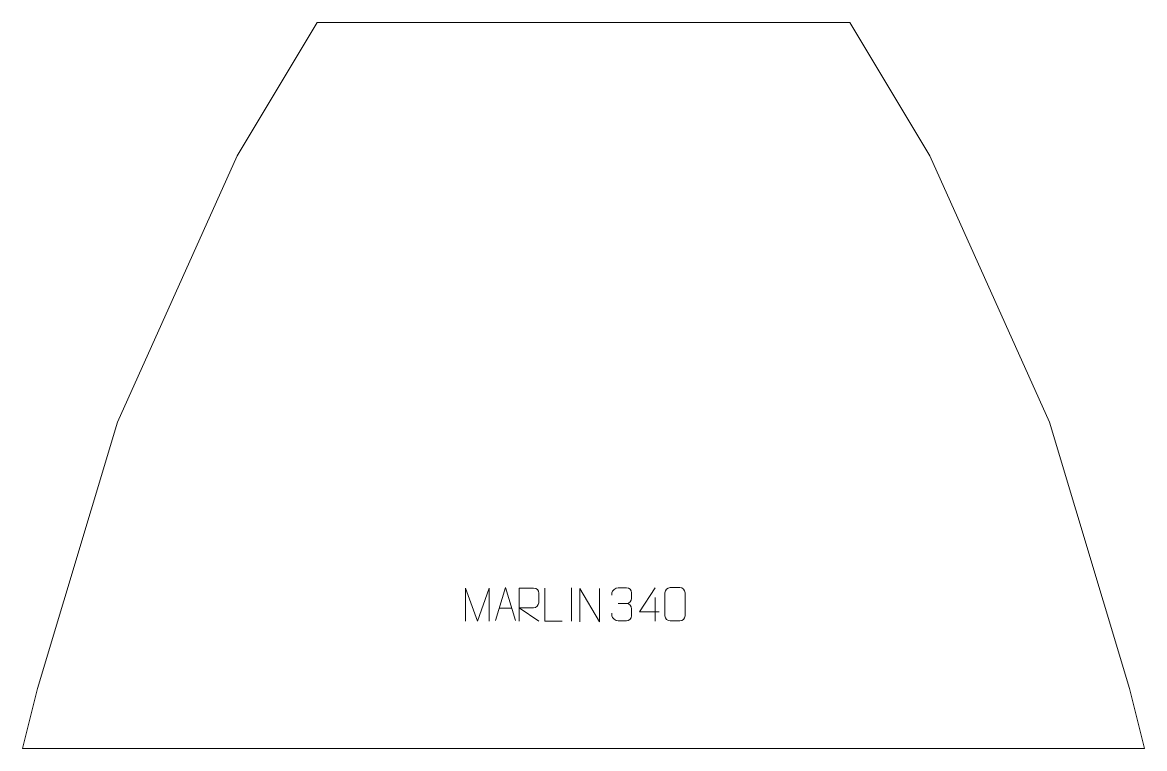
# Model space of a CAD drawing. Header units: millimetres. Extents: x -415 to 428, y 814 to 1359.
import ezdxf

# ---------------------------------------------------------------- set-up
doc = ezdxf.new("R2010")
doc.units = ezdxf.units.MM
doc.header["$MEASUREMENT"] = 0
doc.layers.add('layer 1', color=7, linetype='Continuous')

msp = doc.modelspace()

# ---------------------------------------------------------------- linework, layer by layer
at = {"layer": 'layer 1', "color": 242, "lineweight": 9}
msp.add_open_spline([(-193.2636, 1358.7845), (-193.2636, 1358.7845), (206.7371, 1358.7845), (206.7371, 1358.7845), (206.7371, 1358.7845), (206.7371, 1358.7845), (266.7363, 1258.7832), (266.7363, 1258.7832), (266.7363, 1258.7832), (266.7363, 1258.7832), (356.7368, 1058.7847), (356.7368, 1058.7847), (356.7368, 1058.7847), (356.7368, 1058.7847), (416.736, 858.7844), (416.736, 858.7844), (416.736, 858.7844), (416.736, 858.7844), (427.9867, 813.7835), (427.9867, 813.7835), (427.9867, 813.7835), (427.9867, 813.7835), (-414.5131, 813.7835), (-414.5131, 813.7835), (-414.5131, 813.7835), (-414.5131, 813.7835), (-403.2624, 858.7844), (-403.2624, 858.7844), (-403.2624, 858.7844), (-403.2624, 858.7844), (-343.2632, 1058.7847), (-343.2632, 1058.7847), (-343.2632, 1058.7847), (-343.2632, 1058.7847), (-253.2627, 1258.7832), (-253.2627, 1258.7832), (-253.2627, 1258.7832), (-253.2627, 1258.7832), (-193.2636, 1358.7845), (-193.2636, 1358.7845)], degree=3, knots=[0, 0, 0, 0, 0.09090909, 0.09090909, 0.09090909, 0.09090909, 0.18181818, 0.18181818, 0.18181818, 0.18181818, 0.27272727, 0.27272727, 0.27272727, 0.27272727, 0.36363636, 0.36363636, 0.36363636, 0.36363636, 0.45454545, 0.45454545, 0.45454545, 0.45454545, 0.54545455, 0.54545455, 0.54545455, 0.54545455, 0.63636364, 0.63636364, 0.63636364, 0.63636364, 0.72727273, 0.72727273, 0.72727273, 0.72727273, 0.81818182, 0.81818182, 0.81818182, 0.81818182, 1, 1, 1, 1], dxfattribs=at)
at = {"layer": 'layer 1', "color": 250, "lineweight": 9}
for points, knots in [([(-81.8746, 909.3263), (-81.8746, 909.3263), (-81.8746, 934.2842), (-81.8746, 934.2842), (-81.8746, 934.2842), (-81.8746, 934.2842), (-72.9495, 909.3263), (-72.9495, 909.3263), (-72.9495, 909.3263), (-72.9495, 909.3263), (-64.1896, 934.2837), (-64.1896, 934.2837), (-64.1896, 934.2837), (-64.1896, 934.2837), (-64.1896, 909.3263), (-64.1896, 909.3263)], [0, 0, 0, 0, 0.2, 0.2, 0.2, 0.2, 0.4, 0.4, 0.4, 0.4, 0.6, 0.6, 0.6, 0.6, 1, 1, 1, 1]), ([(-59.2243, 909.8012), (-59.2243, 909.8012), (-51.8533, 934.7547), (-51.8533, 934.7547), (-51.8533, 934.7547), (-51.8533, 934.7547), (-44.2834, 909.8012), (-44.2834, 909.8012)], [0, 0, 0, 0, 0.33333333, 0.33333333, 0.33333333, 0.33333333, 1, 1, 1, 1]), ([(-41.5216, 909.3283), (-41.5216, 909.3283), (-41.5216, 934.2818), (-41.5216, 934.2818), (-41.5216, 934.2818), (-37.9268, 934.2818), (-34.3313, 934.2818), (-30.7361, 934.2818), (-30.7361, 934.2818), (-28.4108, 934.2441), (-26.8535, 932.7541), (-26.8576, 930.3877), (-26.8576, 930.3877), (-26.858, 928.3522), (-26.858, 925.2928), (-26.8576, 923.2568), (-26.8576, 923.2568), (-26.8641, 921.3813), (-28.6764, 919.4395), (-30.6859, 919.4204), (-30.6859, 919.4204), (-30.6859, 919.4204), (-41.5216, 919.4204), (-41.5216, 919.4204), (-41.5216, 919.4204), (-41.5216, 919.4204), (-26.8669, 909.3283), (-26.8669, 909.3283)], [0, 0, 0, 0, 0.125, 0.125, 0.125, 0.125, 0.25, 0.25, 0.25, 0.25, 0.375, 0.375, 0.375, 0.375, 0.5, 0.5, 0.5, 0.5, 0.625, 0.625, 0.625, 0.625, 0.75, 0.75, 0.75, 0.75, 1, 1, 1, 1]), ([(-9.2404, 909.3282), (-9.2404, 909.3282), (-22.1895, 909.3282), (-22.1895, 909.3282), (-22.1895, 909.3282), (-22.1895, 909.3282), (-22.1895, 934.2818), (-22.1895, 934.2818)], [0, 0, 0, 0, 0.33333333, 0.33333333, 0.33333333, 0.33333333, 1, 1, 1, 1]), ([(4.0354, 908.9376), (4.0354, 908.9376), (4.0354, 933.8911), (4.0354, 933.8911), (4.0354, 933.8911), (4.0354, 933.8911), (18.6902, 908.9376), (18.6902, 908.9376), (18.6902, 908.9376), (18.6902, 908.9376), (18.6902, 933.8911), (18.6902, 933.8911)], [0, 0, 0, 0, 0.25, 0.25, 0.25, 0.25, 0.5, 0.5, 0.5, 0.5, 1, 1, 1, 1]), ([(28.1122, 928.8366), (28.1122, 928.8366), (28.1122, 930.6938), (28.1122, 930.6938), (28.1122, 930.6938), (28.0979, 932.4357), (30.7624, 934.5538), (32.8215, 934.5311), (32.8215, 934.5311), (34.8856, 934.5311), (36.9496, 934.5311), (39.0133, 934.5311), (39.0133, 934.5311), (41.2078, 934.5399), (42.8061, 932.6931), (42.8505, 930.781), (42.8505, 930.781), (42.8501, 929.3459), (42.8501, 927.9108), (42.8505, 926.4753), (42.8505, 926.4753), (42.8019, 924.8218), (41.1993, 922.5918), (39.001, 922.6018), (39.001, 922.6018), (41.2047, 922.5906), (42.8127, 920.7874), (42.8667, 918.7279), (42.8667, 918.7279), (42.8663, 916.9432), (42.8663, 915.1585), (42.8667, 913.3734), (42.8667, 913.3734), (42.8768, 911.312), (40.8219, 909.5489), (39.001, 909.557), (39.001, 909.557), (36.9357, 909.5573), (34.8705, 909.5573), (32.8049, 909.557), (32.8049, 909.557), (30.6363, 909.5685), (28.1053, 911.9687), (28.0867, 913.4305), (28.0867, 913.4305), (28.0867, 913.4305), (28.0867, 915.3391), (28.0867, 915.3391)], [0, 0, 0, 0, 0.07692308, 0.07692308, 0.07692308, 0.07692308, 0.15384615, 0.15384615, 0.15384615, 0.15384615, 0.23076923, 0.23076923, 0.23076923, 0.23076923, 0.30769231, 0.30769231, 0.30769231, 0.30769231, 0.38461538, 0.38461538, 0.38461538, 0.38461538, 0.46153846, 0.46153846, 0.46153846, 0.46153846, 0.53846154, 0.53846154, 0.53846154, 0.53846154, 0.61538462, 0.61538462, 0.61538462, 0.61538462, 0.69230769, 0.69230769, 0.69230769, 0.69230769, 0.76923077, 0.76923077, 0.76923077, 0.76923077, 0.84615385, 0.84615385, 0.84615385, 0.84615385, 1, 1, 1, 1]), ([(63.5058, 916.3185), (63.5058, 916.3185), (48.6841, 916.3185), (48.6841, 916.3185), (48.6841, 916.3185), (48.6841, 916.3185), (60.5617, 934.389), (60.5617, 934.389)], [0, 0, 0, 0, 0.33333333, 0.33333333, 0.33333333, 0.33333333, 1, 1, 1, 1]), ([(71.8961, 934.5434), (74.2622, 934.5434), (76.6287, 934.5434), (78.9952, 934.5434), (78.9952, 934.5434), (80.9757, 934.579), (83.0017, 933.0847), (83.0288, 930.6426), (83.0288, 930.6426), (83.0284, 924.8852), (83.0284, 919.1274), (83.0288, 913.3692), (83.0288, 913.3692), (82.8867, 911.0416), (81.1803, 909.5593), (78.9952, 909.5485), (78.9952, 909.5485), (76.6228, 909.5489), (74.2504, 909.5489), (71.8784, 909.5485), (71.8784, 909.5485), (69.9199, 909.4429), (67.9135, 911.3308), (67.9249, 913.3518), (67.9249, 913.3518), (67.9253, 919.1324), (67.9253, 924.9127), (67.9249, 930.6925), (67.9249, 930.6925), (67.9292, 932.8345), (69.7063, 934.557), (71.8961, 934.5434)], [0, 0, 0, 0, 0.11111111, 0.11111111, 0.11111111, 0.11111111, 0.22222222, 0.22222222, 0.22222222, 0.22222222, 0.33333333, 0.33333333, 0.33333333, 0.33333333, 0.44444444, 0.44444444, 0.44444444, 0.44444444, 0.55555556, 0.55555556, 0.55555556, 0.55555556, 0.66666667, 0.66666667, 0.66666667, 0.66666667, 0.77777778, 0.77777778, 0.77777778, 0.77777778, 1, 1, 1, 1])]:
    msp.add_open_spline(points, degree=3, knots=knots, dxfattribs=at)
for points in [[(-2.1895, 934.2921), (-2.1895, 934.2921), (-2.1895, 909.318), (-2.1895, 909.318)], [(60.5617, 927.0796), (60.5617, 927.0796), (60.5617, 909.4149), (60.5617, 909.4149)], [(-56.5017, 919.0506), (-56.5017, 919.0506), (-47.006, 919.0506), (-47.006, 919.0506)], [(32.8219, 922.5914), (32.8219, 922.5914), (39.0183, 922.5914), (39.0183, 922.5914)]]:
    msp.add_open_spline(points, degree=3, dxfattribs=at)

doc.saveas('drawing.dxf')
